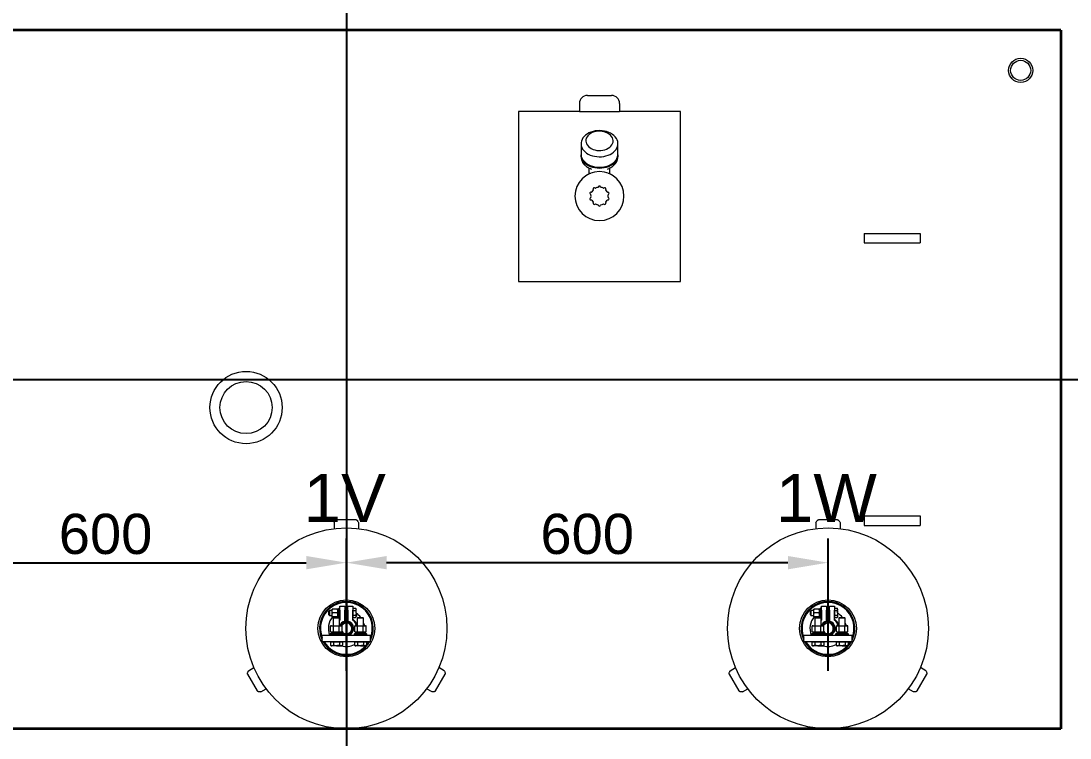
# Model space of a CAD drawing. Header units: millimetres. Extents: x 51507 to 66627, y -17810 to -7118.
# Drawn here: x 56862 to 58169, y -12911 to -12018 of the extents above; entities that cross this region are included whole.
import ezdxf
from ezdxf.enums import TextEntityAlignment as Align

# ---------------------------------------------------------------- set-up
doc = ezdxf.new("R2010")
doc.units = ezdxf.units.MM
doc.header["$LTSCALE"] = 10
doc.linetypes.add('ACAD_ISO04W100', pattern=[30, 24, -3, 0, -3])
doc.layers.get('0').update_dxf_attribs({"color": 1, "linetype": 'ACAD_ISO04W100', "lineweight": 25})
doc.layers.get('Defpoints').update_dxf_attribs({"lineweight": 25})
for name, color, linetype, lineweight in [('2', 3, 'Continuous', 25), ('粗实线', 4, 'Continuous', 18), ('细实线', 3, 'Continuous', 35)]:
    doc.layers.add(name, color=color, linetype=linetype, lineweight=lineweight)
doc.styles.get("Standard").update_dxf_attribs({"font": ''})
doc.styles.get('Standard').set_extended_font_data('arial')
doc.dimstyles.new('1-10', dxfattribs={"dimscale": 10, "dimtxt": 3.5, "dimasz": 2.5, "dimexe": 1.5, "dimexo": 1, "dimgap": 0.5, "dimtad": 1, "dimtxsty": 'Standard', "dimcen": 2.5, "dimdle": 5, "dimclrd": 3, "dimclre": 3, "dimclrt": 3, "dimadec": 0, "dimazin": 0, "dimtfac": 1, "dimtmove": 0, "dimatfit": 2, "dimfxl": 0, "dimtolj": 1, "dimarcsym": 0})
doc.dimstyles.new('2', dxfattribs={"dimscale": 20, "dimtxt": 2.5, "dimasz": 2.5, "dimexe": 1.5, "dimexo": 0, "dimgap": 0.5, "dimtad": 1, "dimtoh": 1, "dimtxsty": 'Standard', "dimcen": -2.5, "dimdle": 5, "dimclrd": 3, "dimclre": 3, "dimclrt": 3, "dimazin": 2, "dimtfac": 1, "dimtmove": 0, "dimatfit": 2, "dimfxl": 0, "dimtolj": 1, "dimarcsym": 0})

# ---------------------------------------------------------------- blocks, each defined once
blk = doc.blocks.new('*X49')
at = {"layer": '2'}
for points in [[(56717.4, -12684), (56717.4, -12700.6), (56667.4, -12692.3)], [(57217.4, -12684), (57217.4, -12700.6), (57267.4, -12692.3)]]:
    blk.add_hatch(color=3, dxfattribs=at).paths.add_polyline_path(points, flags=0)
at = {"layer": '2', "color": 3, "lineweight": -2}
for p, q in [((56667.4, -12827.1), (56667.4, -12662.3)), ((57267.4, -12827.1), (57267.4, -12662.3)), ((56717.4, -12692.3), (57217.4, -12692.3))]:
    blk.add_line(p, q, dxfattribs=at)
at = {"layer": '2', "color": 3, "insert": (56967.4, -12656.8), "char_height": 50, "width": 221.037, "attachment_point": 5}
blk.add_mtext('600', dxfattribs=at)
blk = doc.blocks.new('*X50')
at = {"layer": '2'}
for points in [[(57317.4, -12684), (57317.4, -12700.6), (57267.4, -12692.3)], [(57817.4, -12684), (57817.4, -12700.6), (57867.4, -12692.3)]]:
    blk.add_hatch(color=3, dxfattribs=at).paths.add_polyline_path(points, flags=0)
at = {"layer": '2', "color": 3, "lineweight": -2}
for p, q in [((57267.4, -12827.1), (57267.4, -12662.3)), ((57867.4, -12827.1), (57867.4, -12662.3)), ((57817.4, -12692.3), (57317.4, -12692.3))]:
    blk.add_line(p, q, dxfattribs=at)
at = {"layer": '2', "color": 3, "insert": (57567.4, -12656.8), "char_height": 50, "width": 221.037, "attachment_point": 5}
blk.add_mtext('600', dxfattribs=at)
blk = doc.blocks.new('*X51')
at = {"layer": '2', "linetype": 'Continuous'}
for points in [[(56061.4, -13452.4), (56086.4, -13448.2), (56086.4, -13456.5)], [(58473.4, -13452.4), (58448.4, -13448.2), (58448.4, -13456.5)]]:
    blk.add_hatch(color=3, dxfattribs=at).paths.add_polyline_path(points, flags=0)
at = {"layer": '2', "color": 3, "linetype": 'Continuous'}
for p, q in [((56061.4, -12789), (56061.4, -13467.4)), ((58473.4, -12875.9), (58473.4, -13467.4)), ((56061.4, -13452.4), (58473.4, -13452.4))]:
    blk.add_line(p, q, dxfattribs=at)
at = {"layer": '2', "color": 3, "insert": (57267.4, -13429.5), "char_height": 35, "width": 209.947, "attachment_point": 5}
blk.add_mtext('2420', dxfattribs=at)
blk = doc.blocks.new('*X52')
at = {"layer": '2', "linetype": 'Continuous'}
for points in [[(58712.3, -11720.1), (58708.1, -11745.1), (58716.4, -11745.1)], [(58712.3, -13215.1), (58708.1, -13190.1), (58716.4, -13190.1)]]:
    blk.add_hatch(color=3, dxfattribs=at).paths.add_polyline_path(points, flags=0)
at = {"layer": '2', "color": 3, "linetype": 'Continuous'}
for p, q in [((57586.8, -11720.1), (58727.3, -11720.1)), ((58712.3, -13215.1), (58712.3, -11720.1)), ((58106.2, -13215.1), (58727.3, -13215.1))]:
    blk.add_line(p, q, dxfattribs=at)
at = {"layer": '2', "color": 3, "insert": (58689.4, -12467.6), "char_height": 35, "width": 202.157, "attachment_point": 5, "rotation": 90}
blk.add_mtext('1520', dxfattribs=at)

msp = doc.modelspace()

# ---------------------------------------------------------------- linework, layer by layer
for p, q in [((57267.409, -12029.113), (57267.409, -12899.113)), ((56377.409, -12464.113), (58157.409, -12464.113))]:
    msp.add_line(p, q)
at = {"layer": 'Defpoints'}
for p, q in [((57267.409, -7118.116), (57267.409, -17810.116)), ((51507.409, -12464.113), (66627.409, -12464.113))]:
    msp.add_line(p, q, dxfattribs=at)
at = {"layer": '粗实线'}
for p, q in [((57567.704, -12110.265), (57597.704, -12110.265)), ((57557.704, -12120.265), (57557.704, -12130.265)), ((57607.704, -12120.265), (57607.704, -12130.265)), ((57557.704, -12130.265), (57481.704, -12130.265)), ((57481.704, -12130.265), (57481.704, -12342.265)), ((57557.704, -12130.265), (57607.704, -12130.265)), ((57683.704, -12130.265), (57607.704, -12130.265)), ((57683.704, -12342.265), (57683.704, -12130.265)), ((57559.704, -12170.467), (57559.704, -12183.549)), ((57605.704, -12183.549), (57605.704, -12170.467)), ((57559.704, -12184.963), (57559.704, -12187.032)), ((57605.704, -12187.032), (57605.704, -12184.963)), ((57569.704, -12207.16), (57569.704, -12200.668)), ((57571.792, -12201.586), (57572.904, -12201.999)), ((57592.517, -12201.984), (57593.326, -12201.719)), ((57595.704, -12207.16), (57595.704, -12200.698)), ((57569.704, -12207.16), (57571.842, -12207.16)), ((57570.204, -12207.66), (57569.704, -12207.16)), ((57570.611, -12207.66), (57570.204, -12207.66)), ((57593.567, -12207.16), (57595.704, -12207.16)), ((57595.204, -12207.66), (57594.798, -12207.66)), ((57595.204, -12207.66), (57595.704, -12207.16)), ((57912.409, -12282.113), (57912.409, -12294.113)), ((57912.409, -12282.113), (57982.409, -12282.113)), ((57982.409, -12282.113), (57982.409, -12294.113)), ((57912.409, -12294.113), (57982.409, -12294.113)), ((57481.704, -12342.265), (57683.704, -12342.265)), ((57912.409, -12634.113), (57912.409, -12646.113)), ((57912.409, -12634.113), (57982.409, -12634.113)), ((57982.409, -12634.113), (57982.409, -12646.113)), ((57252.209, -12642.186), (57252.209, -12649.871)), ((57279.409, -12638.986), (57255.409, -12638.986)), ((57282.609, -12642.186), (57282.609, -12649.871)), ((57852.209, -12642.186), (57852.209, -12649.871)), ((57879.409, -12638.986), (57855.409, -12638.986)), ((57882.609, -12642.186), (57882.609, -12649.871)), ((57912.409, -12646.113), (57982.409, -12646.113)), ((57246.209, -12751.916), (57245.409, -12752.716)), ((57245.409, -12754.916), (57245.409, -12752.716)), ((57245.409, -12757.116), (57245.409, -12754.916)), ((57249.809, -12751.916), (57246.209, -12751.916)), ((57246.209, -12751.916), (57246.209, -12754.916)), ((57246.209, -12754.916), (57246.209, -12757.916)), ((57249.809, -12752.558), (57250.004, -12750.2)), ((57250.004, -12750.2), (57249.809, -12750.2)), ((57249.809, -12752.558), (57249.809, -12750.2)), ((57250.004, -12754.916), (57249.809, -12752.558)), ((57249.809, -12757.273), (57249.809, -12752.558)), ((57249.809, -12757.273), (57250.004, -12754.916)), ((57256.013, -12750.2), (57250.004, -12750.2)), ((57256.013, -12754.916), (57250.004, -12754.916)), ((57256.013, -12750.2), (57256.209, -12752.558)), ((57256.209, -12750.2), (57256.013, -12750.2)), ((57256.209, -12752.558), (57256.013, -12754.916)), ((57256.013, -12754.916), (57256.209, -12757.273)), ((57256.209, -12750.2), (57256.209, -12752.558)), ((57257.809, -12750.275), (57256.209, -12750.275)), ((57256.209, -12752.558), (57256.209, -12757.273)), ((57258.209, -12748.916), (57257.809, -12749.316)), ((57257.809, -12749.316), (57257.809, -12760.472)), ((57259.409, -12748.916), (57258.209, -12748.916)), ((57258.209, -12748.916), (57258.209, -12760.772)), ((57259.409, -12746.416), (57265.409, -12746.416)), ((57259.409, -12751.416), (57259.409, -12746.416)), ((57259.409, -12751.416), (57259.409, -12763.866)), ((57265.409, -12746.416), (57265.409, -12751.416)), ((57265.409, -12765.338), (57265.409, -12751.416)), ((57265.409, -12751.702), (57267.409, -12751.613)), ((57269.409, -12751.916), (57265.409, -12751.916)), ((57267.409, -12751.613), (57269.409, -12751.702)), ((57269.409, -12746.416), (57275.409, -12746.416)), ((57269.409, -12751.416), (57269.409, -12746.416)), ((57269.409, -12751.416), (57269.409, -12765.338)), ((57275.409, -12746.416), (57275.409, -12751.416)), ((57275.909, -12749.916), (57275.409, -12749.916)), ((57275.409, -12763.866), (57275.409, -12751.416)), ((57275.909, -12750.585), (57275.909, -12749.142)), ((57275.909, -12749.142), (57278.962, -12749.142)), ((57275.909, -12752.029), (57275.909, -12750.585)), ((57275.909, -12752.029), (57278.962, -12752.029)), ((57275.909, -12754.916), (57275.909, -12752.029)), ((57275.909, -12757.802), (57275.909, -12754.916)), ((57279.409, -12749.916), (57278.962, -12749.142)), ((57278.962, -12749.142), (57279.409, -12750.585)), ((57279.409, -12750.585), (57279.409, -12749.916)), ((57279.409, -12754.916), (57279.409, -12750.585)), ((57279.409, -12754.916), (57279.409, -12759.246)), ((57846.209, -12751.916), (57845.409, -12752.716)), ((57845.409, -12754.916), (57845.409, -12752.716)), ((57845.409, -12757.116), (57845.409, -12754.916)), ((57849.809, -12751.916), (57846.209, -12751.916)), ((57846.209, -12751.916), (57846.209, -12754.916)), ((57846.209, -12754.916), (57846.209, -12757.916)), ((57849.809, -12752.558), (57850.004, -12750.2)), ((57850.004, -12750.2), (57849.809, -12750.2)), ((57849.809, -12752.558), (57849.809, -12750.2)), ((57849.809, -12757.273), (57849.809, -12752.558)), ((57850.004, -12754.916), (57849.809, -12752.558)), ((57849.809, -12757.273), (57850.004, -12754.916)), ((57856.013, -12750.2), (57850.004, -12750.2)), ((57856.013, -12754.916), (57850.004, -12754.916)), ((57856.013, -12750.2), (57856.209, -12752.558)), ((57856.209, -12750.2), (57856.013, -12750.2)), ((57856.209, -12752.558), (57856.013, -12754.916)), ((57856.013, -12754.916), (57856.209, -12757.273)), ((57856.209, -12750.2), (57856.209, -12752.558)), ((57857.809, -12750.275), (57856.209, -12750.275)), ((57856.209, -12752.558), (57856.209, -12757.273)), ((57858.209, -12748.916), (57857.809, -12749.316)), ((57857.809, -12749.316), (57857.809, -12760.472)), ((57859.409, -12748.916), (57858.209, -12748.916)), ((57858.209, -12748.916), (57858.209, -12760.772)), ((57859.409, -12751.416), (57859.409, -12746.416)), ((57859.409, -12746.416), (57865.409, -12746.416)), ((57859.409, -12751.416), (57859.409, -12763.866)), ((57865.409, -12746.416), (57865.409, -12751.416)), ((57865.409, -12765.338), (57865.409, -12751.416)), ((57865.409, -12751.702), (57867.409, -12751.613)), ((57869.409, -12751.916), (57865.409, -12751.916)), ((57867.409, -12751.613), (57869.409, -12751.702)), ((57869.409, -12751.416), (57869.409, -12746.416)), ((57869.409, -12746.416), (57875.409, -12746.416)), ((57869.409, -12751.416), (57869.409, -12765.338)), ((57875.409, -12746.416), (57875.409, -12751.416)), ((57875.909, -12749.916), (57875.409, -12749.916)), ((57875.409, -12763.866), (57875.409, -12751.416)), ((57875.909, -12750.585), (57875.909, -12749.142)), ((57875.909, -12749.142), (57878.962, -12749.142)), ((57875.909, -12752.029), (57875.909, -12750.585)), ((57875.909, -12754.916), (57875.909, -12752.029)), ((57875.909, -12752.029), (57878.962, -12752.029)), ((57875.909, -12757.802), (57875.909, -12754.916)), ((57879.409, -12749.916), (57878.962, -12749.142)), ((57878.962, -12749.142), (57879.409, -12750.585)), ((57879.409, -12750.585), (57879.409, -12749.916)), ((57879.409, -12754.916), (57879.409, -12750.585)), ((57879.409, -12754.916), (57879.409, -12759.246)), ((57245.409, -12757.116), (57246.209, -12757.916)), ((57246.209, -12757.916), (57249.809, -12757.916)), ((57250.004, -12759.631), (57249.809, -12757.273)), ((57249.809, -12759.631), (57249.809, -12757.273)), ((57249.809, -12759.631), (57250.004, -12759.631)), ((57256.013, -12759.631), (57250.004, -12759.631)), ((57251.909, -12760.472), (57250.909, -12761.472)), ((57250.909, -12761.472), (57250.909, -12770.872)), ((57254.909, -12761.472), (57250.909, -12761.472)), ((57251.909, -12760.472), (57254.909, -12760.472)), ((57254.909, -12760.472), (57257.909, -12760.472)), ((57258.909, -12761.472), (57254.909, -12761.472)), ((57256.209, -12757.273), (57256.013, -12759.631)), ((57256.013, -12759.631), (57256.209, -12759.631)), ((57256.209, -12757.273), (57256.209, -12759.631)), ((57257.809, -12759.539), (57256.209, -12759.539)), ((57258.909, -12761.472), (57257.909, -12760.472)), ((57258.352, -12760.916), (57259.409, -12760.916)), ((57258.909, -12770.872), (57258.909, -12761.472)), ((57259.409, -12763.866), (57258.909, -12764.277)), ((57265.409, -12757.916), (57269.409, -12757.916)), ((57265.409, -12760.256), (57267.409, -12760.113)), ((57265.409, -12760.635), (57267.409, -12760.488)), ((57269.409, -12762.53), (57265.409, -12762.53)), ((57267.409, -12760.113), (57269.409, -12760.256)), ((57267.409, -12760.488), (57269.409, -12760.635)), ((57275.409, -12759.916), (57275.909, -12759.916)), ((57275.909, -12759.246), (57275.909, -12757.802)), ((57275.909, -12757.802), (57278.962, -12757.802)), ((57275.909, -12760.689), (57275.909, -12759.246)), ((57275.909, -12760.689), (57278.962, -12760.689)), ((57278.962, -12757.802), (57279.409, -12759.246)), ((57278.962, -12760.689), (57279.409, -12759.916)), ((57279.409, -12759.916), (57279.409, -12759.246)), ((57281.909, -12760.472), (57280.909, -12761.472)), ((57280.909, -12761.472), (57280.909, -12770.872)), ((57284.909, -12761.472), (57280.909, -12761.472)), ((57281.909, -12760.472), (57284.909, -12760.472)), ((57284.909, -12760.472), (57287.909, -12760.472)), ((57288.909, -12761.472), (57284.909, -12761.472)), ((57288.909, -12761.472), (57287.909, -12760.472)), ((57288.909, -12770.872), (57288.909, -12761.472)), ((57845.409, -12757.116), (57846.209, -12757.916)), ((57846.209, -12757.916), (57849.809, -12757.916)), ((57850.004, -12759.631), (57849.809, -12757.273)), ((57849.809, -12759.631), (57849.809, -12757.273)), ((57849.809, -12759.631), (57850.004, -12759.631)), ((57856.013, -12759.631), (57850.004, -12759.631)), ((57851.909, -12760.472), (57850.909, -12761.472)), ((57850.909, -12761.472), (57850.909, -12770.872)), ((57854.909, -12761.472), (57850.909, -12761.472)), ((57851.909, -12760.472), (57854.909, -12760.472)), ((57854.909, -12760.472), (57857.909, -12760.472)), ((57858.909, -12761.472), (57854.909, -12761.472)), ((57856.209, -12757.273), (57856.013, -12759.631)), ((57856.013, -12759.631), (57856.209, -12759.631)), ((57856.209, -12757.273), (57856.209, -12759.631)), ((57857.809, -12759.539), (57856.209, -12759.539)), ((57858.909, -12761.472), (57857.909, -12760.472)), ((57858.352, -12760.916), (57859.409, -12760.916)), ((57858.909, -12770.872), (57858.909, -12761.472)), ((57859.409, -12763.866), (57858.909, -12764.277)), ((57865.409, -12757.916), (57869.409, -12757.916)), ((57865.409, -12760.256), (57867.409, -12760.113)), ((57865.409, -12760.635), (57867.409, -12760.488)), ((57869.409, -12762.53), (57865.409, -12762.53)), ((57867.409, -12760.113), (57869.409, -12760.256)), ((57867.409, -12760.488), (57869.409, -12760.635)), ((57875.409, -12759.916), (57875.909, -12759.916)), ((57875.909, -12757.802), (57878.962, -12757.802)), ((57875.909, -12759.246), (57875.909, -12757.802)), ((57875.909, -12760.689), (57875.909, -12759.246)), ((57875.909, -12760.689), (57878.962, -12760.689)), ((57878.962, -12757.802), (57879.409, -12759.246)), ((57878.962, -12760.689), (57879.409, -12759.916)), ((57879.409, -12759.916), (57879.409, -12759.246)), ((57881.909, -12760.472), (57880.909, -12761.472)), ((57880.909, -12761.472), (57880.909, -12770.872)), ((57884.909, -12761.472), (57880.909, -12761.472)), ((57881.909, -12760.472), (57884.909, -12760.472)), ((57884.909, -12760.472), (57887.909, -12760.472)), ((57888.909, -12761.472), (57884.909, -12761.472)), ((57888.909, -12761.472), (57887.909, -12760.472)), ((57888.909, -12770.872), (57888.909, -12761.472)), ((57247.309, -12780.872), (57246.909, -12781.272)), ((57246.909, -12781.272), (57246.909, -12782.472)), ((57262.909, -12781.272), (57246.909, -12781.272)), ((57262.509, -12780.872), (57247.309, -12780.872)), ((57248.76, -12770.872), (57247.809, -12771.127)), ((57247.809, -12771.127), (57249.584, -12770.872)), ((57247.809, -12778.517), (57247.809, -12771.127)), ((57247.809, -12778.517), (57248.76, -12778.772)), ((57249.584, -12778.772), (57247.809, -12778.517)), ((57248.76, -12770.872), (57249.584, -12770.872)), ((57248.76, -12778.772), (57249.584, -12778.772)), ((57248.77, -12778.772), (57248.77, -12780.872)), ((57249.584, -12770.872), (57251.359, -12771.127)), ((57249.584, -12770.872), (57254.909, -12770.872)), ((57251.359, -12778.517), (57249.584, -12778.772)), ((57249.584, -12778.772), (57254.909, -12778.772)), ((57251.359, -12771.127), (57254.909, -12770.872)), ((57251.359, -12778.517), (57251.359, -12771.127)), ((57254.909, -12778.772), (57251.359, -12778.517)), ((57254.909, -12770.872), (57260.234, -12770.872)), ((57254.909, -12778.772), (57260.234, -12778.772)), ((57258.459, -12771.127), (57260.234, -12770.872)), ((57258.459, -12778.517), (57258.459, -12771.127)), ((57260.234, -12778.772), (57258.459, -12778.517)), ((57260.234, -12770.872), (57262.009, -12771.127)), ((57260.234, -12770.872), (57261.058, -12770.872)), ((57262.009, -12778.517), (57260.234, -12778.772)), ((57260.234, -12778.772), (57261.058, -12778.772)), ((57261.047, -12780.872), (57261.047, -12778.772)), ((57261.467, -12780.872), (57261.047, -12780.479)), ((57262.009, -12771.127), (57261.058, -12770.872)), ((57261.058, -12778.772), (57262.009, -12778.517)), ((57262.009, -12778.517), (57262.009, -12771.127)), ((57262.909, -12781.272), (57262.509, -12780.872)), ((57262.909, -12782.472), (57262.909, -12781.272)), ((57277.309, -12780.872), (57276.909, -12781.272)), ((57276.909, -12781.272), (57276.909, -12782.472)), ((57292.909, -12781.272), (57276.909, -12781.272)), ((57292.509, -12780.872), (57277.309, -12780.872)), ((57278.76, -12770.872), (57277.809, -12771.127)), ((57277.809, -12771.127), (57279.584, -12770.872)), ((57277.809, -12778.517), (57277.809, -12771.127)), ((57277.809, -12778.517), (57278.76, -12778.772)), ((57279.584, -12778.772), (57277.809, -12778.517)), ((57278.513, -12780.872), (57278.77, -12780.43)), ((57278.76, -12770.872), (57279.584, -12770.872)), ((57278.76, -12778.772), (57279.584, -12778.772)), ((57278.77, -12778.772), (57278.77, -12780.872)), ((57279.584, -12770.872), (57281.359, -12771.127)), ((57279.584, -12770.872), (57284.909, -12770.872)), ((57281.359, -12778.517), (57279.584, -12778.772)), ((57279.584, -12778.772), (57284.909, -12778.772)), ((57281.359, -12771.127), (57284.909, -12770.872)), ((57281.359, -12778.517), (57281.359, -12771.127)), ((57284.909, -12778.772), (57281.359, -12778.517)), ((57284.909, -12770.872), (57290.234, -12770.872)), ((57284.909, -12778.772), (57290.234, -12778.772)), ((57288.459, -12771.127), (57290.234, -12770.872)), ((57288.459, -12778.517), (57288.459, -12771.127)), ((57290.234, -12778.772), (57288.459, -12778.517)), ((57290.234, -12770.872), (57292.009, -12771.127)), ((57290.234, -12770.872), (57291.058, -12770.872)), ((57292.009, -12778.517), (57290.234, -12778.772)), ((57290.234, -12778.772), (57291.058, -12778.772)), ((57291.047, -12780.872), (57291.047, -12778.772)), ((57292.009, -12771.127), (57291.058, -12770.872)), ((57291.058, -12778.772), (57292.009, -12778.517)), ((57292.009, -12778.517), (57292.009, -12771.127)), ((57292.909, -12781.272), (57292.509, -12780.872)), ((57292.909, -12782.472), (57292.909, -12781.272)), ((57847.309, -12780.872), (57846.909, -12781.272)), ((57846.909, -12781.272), (57846.909, -12782.472)), ((57862.909, -12781.272), (57846.909, -12781.272)), ((57862.509, -12780.872), (57847.309, -12780.872)), ((57848.76, -12770.872), (57847.809, -12771.127)), ((57847.809, -12771.127), (57849.584, -12770.872)), ((57847.809, -12778.517), (57847.809, -12771.127)), ((57847.809, -12778.517), (57848.76, -12778.772)), ((57849.584, -12778.772), (57847.809, -12778.517)), ((57848.76, -12770.872), (57849.584, -12770.872)), ((57848.76, -12778.772), (57849.584, -12778.772)), ((57848.77, -12778.772), (57848.77, -12780.872)), ((57849.584, -12770.872), (57851.359, -12771.127)), ((57849.584, -12770.872), (57854.909, -12770.872)), ((57851.359, -12778.517), (57849.584, -12778.772)), ((57849.584, -12778.772), (57854.909, -12778.772)), ((57851.359, -12771.127), (57854.909, -12770.872)), ((57851.359, -12778.517), (57851.359, -12771.127)), ((57854.909, -12778.772), (57851.359, -12778.517)), ((57854.909, -12770.872), (57860.234, -12770.872)), ((57854.909, -12778.772), (57860.234, -12778.772)), ((57858.459, -12771.127), (57860.234, -12770.872)), ((57858.459, -12778.517), (57858.459, -12771.127)), ((57860.234, -12778.772), (57858.459, -12778.517)), ((57860.234, -12770.872), (57862.009, -12771.127)), ((57860.234, -12770.872), (57861.058, -12770.872)), ((57862.009, -12778.517), (57860.234, -12778.772)), ((57860.234, -12778.772), (57861.058, -12778.772)), ((57861.047, -12780.872), (57861.047, -12778.772)), ((57861.467, -12780.872), (57861.047, -12780.479)), ((57862.009, -12771.127), (57861.058, -12770.872)), ((57861.058, -12778.772), (57862.009, -12778.517)), ((57862.009, -12778.517), (57862.009, -12771.127)), ((57862.909, -12781.272), (57862.509, -12780.872)), ((57862.909, -12782.472), (57862.909, -12781.272)), ((57877.309, -12780.872), (57876.909, -12781.272)), ((57876.909, -12781.272), (57876.909, -12782.472)), ((57892.909, -12781.272), (57876.909, -12781.272)), ((57892.509, -12780.872), (57877.309, -12780.872)), ((57878.76, -12770.872), (57877.809, -12771.127)), ((57877.809, -12771.127), (57879.584, -12770.872)), ((57877.809, -12778.517), (57877.809, -12771.127)), ((57877.809, -12778.517), (57878.76, -12778.772)), ((57879.584, -12778.772), (57877.809, -12778.517)), ((57878.513, -12780.872), (57878.77, -12780.43)), ((57878.76, -12770.872), (57879.584, -12770.872)), ((57878.76, -12778.772), (57879.584, -12778.772)), ((57878.77, -12778.772), (57878.77, -12780.872)), ((57879.584, -12770.872), (57881.359, -12771.127)), ((57879.584, -12770.872), (57884.909, -12770.872)), ((57881.359, -12778.517), (57879.584, -12778.772)), ((57879.584, -12778.772), (57884.909, -12778.772)), ((57881.359, -12771.127), (57884.909, -12770.872)), ((57881.359, -12778.517), (57881.359, -12771.127)), ((57884.909, -12778.772), (57881.359, -12778.517)), ((57884.909, -12770.872), (57890.234, -12770.872)), ((57884.909, -12778.772), (57890.234, -12778.772)), ((57888.459, -12771.127), (57890.234, -12770.872)), ((57888.459, -12778.517), (57888.459, -12771.127)), ((57890.234, -12778.772), (57888.459, -12778.517)), ((57890.234, -12770.872), (57892.009, -12771.127)), ((57890.234, -12770.872), (57891.058, -12770.872)), ((57892.009, -12778.517), (57890.234, -12778.772)), ((57890.234, -12778.772), (57891.058, -12778.772)), ((57891.047, -12780.872), (57891.047, -12778.772)), ((57892.009, -12771.127), (57891.058, -12770.872)), ((57891.058, -12778.772), (57892.009, -12778.517)), ((57892.009, -12778.517), (57892.009, -12771.127)), ((57892.909, -12781.272), (57892.509, -12780.872)), ((57892.909, -12782.472), (57892.909, -12781.272)), ((57237.409, -12790.472), (57237.409, -12782.472)), ((57237.409, -12782.472), (57297.409, -12782.472)), ((57237.409, -12790.472), (57297.409, -12790.472)), ((57247.403, -12791.072), (57247.403, -12795.192)), ((57247.403, -12791.072), (57249.28, -12791.072)), ((57248.409, -12790.472), (57248.409, -12791.072)), ((57249.28, -12791.072), (57251.156, -12791.072)), ((57251.156, -12791.072), (57251.156, -12795.192)), ((57251.156, -12791.072), (57254.909, -12791.072)), ((57254.909, -12791.072), (57258.662, -12791.072)), ((57258.662, -12791.072), (57258.662, -12795.192)), ((57258.662, -12791.072), (57260.538, -12791.072)), ((57260.538, -12791.072), (57262.414, -12791.072)), ((57261.409, -12791.072), (57261.409, -12790.472)), ((57262.414, -12791.072), (57262.414, -12795.192)), ((57277.403, -12791.072), (57277.403, -12795.192)), ((57277.403, -12791.072), (57279.28, -12791.072)), ((57278.409, -12790.472), (57278.409, -12791.072)), ((57279.28, -12791.072), (57281.156, -12791.072)), ((57281.156, -12791.072), (57281.156, -12795.192)), ((57281.156, -12791.072), (57284.909, -12791.072)), ((57284.909, -12791.072), (57288.662, -12791.072)), ((57288.662, -12791.072), (57288.662, -12795.192)), ((57288.662, -12791.072), (57290.538, -12791.072)), ((57290.538, -12791.072), (57292.414, -12791.072)), ((57291.409, -12791.072), (57291.409, -12790.472)), ((57292.414, -12791.072), (57292.414, -12795.192)), ((57297.409, -12790.472), (57297.409, -12782.472)), ((57837.409, -12790.472), (57837.409, -12782.472)), ((57837.409, -12782.472), (57897.409, -12782.472)), ((57837.409, -12790.472), (57897.409, -12790.472)), ((57847.403, -12791.072), (57847.403, -12795.192)), ((57847.403, -12791.072), (57849.28, -12791.072)), ((57848.409, -12790.472), (57848.409, -12791.072)), ((57849.28, -12791.072), (57851.156, -12791.072)), ((57851.156, -12791.072), (57851.156, -12795.192)), ((57851.156, -12791.072), (57854.909, -12791.072)), ((57854.909, -12791.072), (57858.662, -12791.072)), ((57858.662, -12791.072), (57858.662, -12795.192)), ((57858.662, -12791.072), (57860.538, -12791.072)), ((57860.538, -12791.072), (57862.414, -12791.072)), ((57861.409, -12791.072), (57861.409, -12790.472)), ((57862.414, -12791.072), (57862.414, -12795.192)), ((57877.403, -12791.072), (57877.403, -12795.192)), ((57877.403, -12791.072), (57879.28, -12791.072)), ((57878.409, -12790.472), (57878.409, -12791.072)), ((57879.28, -12791.072), (57881.156, -12791.072)), ((57881.156, -12791.072), (57881.156, -12795.192)), ((57881.156, -12791.072), (57884.909, -12791.072)), ((57884.909, -12791.072), (57888.662, -12791.072)), ((57888.662, -12791.072), (57888.662, -12795.192)), ((57888.662, -12791.072), (57890.538, -12791.072)), ((57890.538, -12791.072), (57892.414, -12791.072)), ((57891.409, -12791.072), (57891.409, -12790.472)), ((57892.414, -12791.072), (57892.414, -12795.192)), ((57897.409, -12790.472), (57897.409, -12782.472)), ((57247.403, -12795.192), (57248.409, -12795.772)), ((57248.409, -12795.772), (57249.28, -12795.772)), ((57251.156, -12795.192), (57249.28, -12795.772)), ((57254.909, -12795.772), (57249.28, -12795.772)), ((57254.909, -12795.772), (57260.538, -12795.772)), ((57262.414, -12795.192), (57260.538, -12795.772)), ((57260.538, -12795.772), (57261.409, -12795.772)), ((57261.409, -12795.772), (57262.414, -12795.192)), ((57277.403, -12795.192), (57278.409, -12795.772)), ((57278.409, -12795.772), (57279.28, -12795.772)), ((57281.156, -12795.192), (57279.28, -12795.772)), ((57284.909, -12795.772), (57279.28, -12795.772)), ((57284.909, -12795.772), (57290.538, -12795.772)), ((57292.414, -12795.192), (57290.538, -12795.772)), ((57290.538, -12795.772), (57291.409, -12795.772)), ((57291.409, -12795.772), (57292.414, -12795.192)), ((57847.403, -12795.192), (57848.409, -12795.772)), ((57848.409, -12795.772), (57849.28, -12795.772)), ((57851.156, -12795.192), (57849.28, -12795.772)), ((57854.909, -12795.772), (57849.28, -12795.772)), ((57854.909, -12795.772), (57860.538, -12795.772)), ((57862.414, -12795.192), (57860.538, -12795.772)), ((57860.538, -12795.772), (57861.409, -12795.772)), ((57861.409, -12795.772), (57862.414, -12795.192)), ((57877.403, -12795.192), (57878.409, -12795.772)), ((57878.409, -12795.772), (57879.28, -12795.772)), ((57881.156, -12795.192), (57879.28, -12795.772)), ((57884.909, -12795.772), (57879.28, -12795.772)), ((57884.909, -12795.772), (57890.538, -12795.772)), ((57892.414, -12795.192), (57890.538, -12795.772)), ((57890.538, -12795.772), (57891.409, -12795.772)), ((57891.409, -12795.772), (57892.414, -12795.192)), ((57144.385, -12831.284), (57156.385, -12852.068)), ((57145.557, -12826.913), (57152.213, -12823.07)), ((57378.432, -12852.068), (57390.432, -12831.284)), ((57389.261, -12826.913), (57382.605, -12823.07)), ((57744.385, -12831.284), (57756.385, -12852.068)), ((57745.557, -12826.913), (57752.213, -12823.07)), ((57978.432, -12852.068), (57990.432, -12831.284)), ((57989.261, -12826.913), (57982.605, -12823.07)), ((57160.757, -12853.24), (57167.413, -12849.397)), ((57374.061, -12853.24), (57367.405, -12849.397)), ((57760.757, -12853.24), (57767.413, -12849.397)), ((57974.061, -12853.24), (57967.405, -12849.397))]:
    msp.add_line(p, q, dxfattribs=at)
for points in [[(57580.278, -12154.295), (57577.431, -12154.637), (57574.667, -12155.229), (57572.029, -12156.062), (57569.56, -12157.122), (57567.298, -12158.392), (57565.279, -12159.852), (57563.535, -12161.48), (57562.093, -12163.25), (57560.977, -12165.134), (57560.202, -12167.101), (57559.783, -12169.122), (57559.726, -12171.164), (57560.03, -12173.195), (57560.692, -12175.183), (57561.702, -12177.097), (57563.042, -12178.906), (57564.693, -12180.582), (57566.628, -12182.098), (57568.816, -12183.431), (57571.223, -12184.56), (57573.812, -12185.466), (57576.54, -12186.136), (57579.366, -12186.559), (57582.245, -12186.728), (57585.13, -12186.64)], [(57580.911, -12154.978), (57578.412, -12155.301), (57576.008, -12155.883), (57573.754, -12156.712), (57571.7, -12157.769), (57569.892, -12159.032), (57568.369, -12160.47), (57567.168, -12162.053), (57566.313, -12163.745), (57565.824, -12165.508), (57565.713, -12167.303), (57565.981, -12169.09), (57566.622, -12170.828), (57567.623, -12172.479), (57568.961, -12174.007), (57570.605, -12175.376), (57572.52, -12176.557), (57574.663, -12177.523), (57576.985, -12178.252), (57579.435, -12178.728), (57581.958, -12178.941), (57584.498, -12178.886)], [(57585.13, -12186.64), (57587.978, -12186.298), (57590.742, -12185.705), (57593.38, -12184.873), (57595.849, -12183.813), (57598.111, -12182.543), (57600.13, -12181.082), (57601.874, -12179.454), (57603.316, -12177.685), (57604.432, -12175.801), (57605.206, -12173.834), (57605.626, -12171.813), (57605.683, -12169.771), (57605.379, -12167.74), (57604.716, -12165.752), (57603.707, -12163.838), (57602.366, -12162.029), (57600.716, -12160.353), (57598.781, -12158.837), (57596.593, -12157.504), (57594.185, -12156.375), (57591.597, -12155.469), (57588.868, -12154.799), (57586.043, -12154.376), (57583.164, -12154.207), (57580.278, -12154.295)], [(57584.498, -12178.886), (57586.997, -12178.563), (57589.401, -12177.981), (57591.655, -12177.152), (57593.709, -12176.094), (57595.517, -12174.832), (57597.039, -12173.394), (57598.241, -12171.811), (57599.096, -12170.119), (57599.585, -12168.356), (57599.696, -12166.561), (57599.428, -12164.774), (57598.787, -12163.036), (57597.786, -12161.384), (57596.448, -12159.857), (57594.803, -12158.487), (57592.888, -12157.307), (57590.746, -12156.341), (57588.424, -12155.612), (57585.974, -12155.135), (57583.451, -12154.923), (57580.911, -12154.978)], [(57559.704, -12183.549), (57559.726, -12184.245), (57560.03, -12186.276), (57560.692, -12188.264), (57561.702, -12190.178), (57563.042, -12191.987), (57564.693, -12193.663), (57566.628, -12195.18), (57568.816, -12196.513), (57571.223, -12197.641), (57573.812, -12198.548), (57576.54, -12199.217), (57579.366, -12199.64), (57582.245, -12199.809), (57585.13, -12199.722)], [(57582.704, -12201.227), (57579.822, -12201.098), (57576.985, -12200.716), (57574.238, -12200.084), (57571.624, -12199.215), (57569.185, -12198.12), (57566.96, -12196.819), (57564.983, -12195.33), (57563.285, -12193.677), (57561.893, -12191.888), (57560.83, -12189.989), (57560.112, -12188.011), (57559.75, -12185.984), (57559.726, -12184.256)], [(57561.267, -12189.441), (57561.306, -12189.526), (57562.346, -12191.384), (57563.707, -12193.134), (57565.368, -12194.751), (57567.302, -12196.207), (57569.479, -12197.481), (57571.865, -12198.551), (57574.422, -12199.402), (57577.109, -12200.02), (57579.884, -12200.394), (57582.704, -12200.519)], [(57605.683, -12184.256), (57605.659, -12185.984), (57605.297, -12188.011), (57604.579, -12189.989), (57603.515, -12191.888), (57602.124, -12193.677), (57600.426, -12195.33), (57598.449, -12196.819), (57596.223, -12198.12), (57593.785, -12199.215), (57591.171, -12200.084), (57588.424, -12200.716), (57585.587, -12201.098), (57582.704, -12201.227)], [(57582.704, -12200.519), (57585.524, -12200.394), (57588.3, -12200.02), (57590.987, -12199.402), (57593.544, -12198.551), (57595.93, -12197.481), (57598.107, -12196.207), (57600.041, -12194.751), (57601.702, -12193.134), (57603.063, -12191.384), (57604.103, -12189.526), (57604.142, -12189.441)], [(57585.13, -12199.722), (57587.978, -12199.379), (57590.742, -12198.787), (57593.38, -12197.954), (57595.849, -12196.895), (57598.111, -12195.625), (57600.13, -12194.164), (57601.874, -12192.536), (57603.316, -12190.766), (57604.432, -12188.883), (57605.206, -12186.915), (57605.626, -12184.894), (57605.704, -12183.549)], [(57258.909, -12762.988), (57258.998, -12762.921), (57259.409, -12762.624)], [(57258.909, -12763.464), (57259.224, -12763.22), (57259.409, -12763.084)], [(57288.909, -12767.479), (57289.51, -12769.897), (57289.674, -12770.872)], [(57858.909, -12762.988), (57858.998, -12762.921), (57859.409, -12762.624)], [(57858.909, -12763.464), (57859.224, -12763.22), (57859.409, -12763.084)], [(57888.909, -12767.479), (57889.51, -12769.897), (57889.674, -12770.872)], [(57278.513, -12780.872), (57278.666, -12780.615), (57278.77, -12780.43)], [(57878.513, -12780.872), (57878.666, -12780.615), (57878.77, -12780.43)], [(57264.074, -12782.472), (57263.07, -12781.998), (57262.909, -12781.907)], [(57292.414, -12794.645), (57293.585, -12793.131), (57295.324, -12790.472)], [(57864.074, -12782.472), (57863.07, -12781.998), (57862.909, -12781.907)], [(57892.414, -12794.645), (57893.585, -12793.131), (57895.324, -12790.472)]]:
    msp.add_lwpolyline(points, dxfattribs=at)
for centre, radius in [((58107.409, -12079.113), 15), ((58107.409, -12079.113), 12.5), ((57142.409, -12499.113), 45), ((57142.409, -12499.113), 32.5), ((57267.409, -12774.113), 125.168), ((57867.409, -12774.113), 125.168), ((57267.409, -12774.113), 35.5), ((57867.409, -12774.113), 35.5)]:
    msp.add_circle(centre, radius, dxfattribs=at)
for centre, radius, start, end in [((57567.704, -12120.265), 10, 90, 180), ((57597.704, -12120.265), 10, 0, 90), ((57572.061, -12186.91), 12.357, 180.56866, 209.468628), ((57593.535, -12186.956), 12.17, 331.322487, 359.638919), ((57582.704, -12235.66), 30.5, 90, 270), ((57582.704, -12235.66), 30.5, 270, 90), ((57572.243, -12232.261), 1.5, 81.484032, 180), ((57572.243, -12232.261), 1.5, 180, 242.515968), ((57572.539, -12230.283), 0.5, 261.484032, 332.122867), ((57582.704, -12235.66), 11, 135.877133, 152.122867), ((57576.239, -12226.761), 1.5, 45.484032, 180), ((57576.239, -12226.761), 1.5, 180, 206.515968), ((57574.449, -12227.653), 0.5, 315.877133, 360), ((57574.449, -12227.653), 0.5, 0, 26.515968), ((57577.641, -12225.334), 0.5, 225.484032, 296.122867), ((57582.704, -12235.66), 11, 99.877133, 116.122867), ((57580.732, -12224.33), 0.5, 279.877133, 350.515968), ((57582.704, -12224.66), 1.5, 9.484032, 170.515968), ((57584.677, -12224.33), 0.5, 189.484032, 260.122867), ((57582.704, -12235.66), 11, 63.877133, 80.122867), ((57587.768, -12225.334), 0.5, 243.877133, 314.515968), ((57589.17, -12226.761), 1.5, 0, 134.515968), ((57590.96, -12227.653), 0.5, 153.484032, 180), ((57590.96, -12227.653), 0.5, 180, 224.122867), ((57589.17, -12226.761), 1.5, 333.484032, 360), ((57582.704, -12235.66), 11, 27.877133, 44.122867), ((57592.87, -12230.283), 0.5, 207.877133, 278.515968), ((57593.166, -12232.261), 1.5, 0, 98.515968), ((57593.166, -12232.261), 1.5, 297.484032, 0), ((57572.243, -12239.059), 1.5, 117.484032, 180), ((57572.243, -12239.059), 1.5, 180, 278.515968), ((57571.32, -12234.035), 0.5, 0, 62.515968), ((57571.32, -12237.285), 0.5, 297.484032, 0), ((57582.704, -12235.66), 11, 171.877133, 180), ((57582.704, -12235.66), 11, 180, 188.122867), ((57571.32, -12234.035), 0.5, 351.877133, 0), ((57571.32, -12237.285), 0.5, 0, 8.122867), ((57572.539, -12241.037), 0.5, 27.877133, 98.515968), ((57582.704, -12235.66), 11, 207.877133, 224.122867), ((57576.239, -12244.559), 1.5, 153.484032, 180), ((57576.239, -12244.559), 1.5, 180, 314.515968), ((57574.449, -12243.666), 0.5, 360, 44.122867), ((57574.449, -12243.666), 0.5, 333.484032, 360), ((57577.641, -12245.985), 0.5, 63.877133, 134.515968), ((57582.704, -12235.66), 11, 243.877133, 260.122867), ((57582.704, -12235.66), 11, 279.877133, 296.122867), ((57587.768, -12245.985), 0.5, 45.484032, 116.122867), ((57589.17, -12244.559), 1.5, 225.484032, 0), ((57590.96, -12243.666), 0.5, 135.877133, 180), ((57590.96, -12243.666), 0.5, 180, 206.515968), ((57589.17, -12244.559), 1.5, 0, 26.515968), ((57582.704, -12235.66), 11, 315.877133, 332.122867), ((57592.87, -12241.037), 0.5, 81.484032, 152.122867), ((57593.166, -12239.059), 1.5, 261.484032, 360), ((57594.089, -12234.035), 0.5, 117.484032, 180), ((57594.089, -12234.035), 0.5, 180, 188.122867), ((57594.089, -12237.285), 0.5, 171.877133, 180), ((57594.089, -12237.285), 0.5, 180, 242.515968), ((57582.704, -12235.66), 11, 0, 8.122867), ((57582.704, -12235.66), 11, 351.877133, 0), ((57593.166, -12239.059), 1.5, 0, 62.515968), ((57580.732, -12246.989), 0.5, 9.484032, 80.122867), ((57582.704, -12246.66), 1.5, 189.484032, 350.515968), ((57584.677, -12246.989), 0.5, 99.877133, 170.515968), ((57267.409, -12774.113), 33.5, 333.57561, 206.42439), ((57267.409, -12774.113), 32.355, 338.003358, 201.996642), ((57867.409, -12774.113), 33.5, 333.57561, 206.42439), ((57867.409, -12774.113), 32.355, 338.003358, 201.996642), ((57267.409, -12774.113), 22.5, 37.318702, 57.769047), ((57867.409, -12774.113), 22.5, 37.318702, 57.769047), ((57267.409, -12774.113), 22.5, 140.229874, 201.809993), ((57267.409, -12774.113), 9, 102.839588, 158.895844), ((57267.409, -12774.113), 8, 270, 156.104327), ((57267.409, -12774.113), 6.701, 270, 152.18468), ((57267.409, -12774.113), 9.031, 77.205165, 102.794835), ((57267.409, -12774.113), 9, 291.747703, 77.160412), ((57267.409, -12774.113), 14, 15.358886, 55.150095), ((57267.409, -12774.113), 13.625, 13.759135, 54.044555), ((57267.409, -12774.113), 13, 14.434639, 52.020128), ((57867.409, -12774.113), 22.5, 140.229874, 201.809993), ((57867.409, -12774.113), 9, 102.839588, 158.895844), ((57867.409, -12774.113), 8, 270, 156.104327), ((57867.409, -12774.113), 6.701, 270, 152.18468), ((57867.409, -12774.113), 9.031, 77.205165, 102.794835), ((57867.409, -12774.113), 9, 291.747703, 77.160412), ((57867.409, -12774.113), 14, 15.358886, 55.150095), ((57867.409, -12774.113), 13.625, 13.759135, 54.044555), ((57867.409, -12774.113), 13, 14.434639, 52.020128), ((57267.409, -12774.113), 8, 217.32491, 270), ((57267.409, -12774.113), 6.701, 216.307588, 270), ((57867.409, -12774.113), 8, 217.32491, 270), ((57867.409, -12774.113), 6.701, 216.307588, 270), ((57267.409, -12774.113), 33.5, 209.231591, 270), ((57267.409, -12774.113), 32.355, 210.372405, 270), ((57267.409, -12774.113), 22.5, 254.289232, 296.372014), ((57267.409, -12774.113), 33.5, 270, 330.768409), ((57867.409, -12774.113), 33.5, 209.231591, 270), ((57867.409, -12774.113), 32.355, 210.372405, 270), ((57867.409, -12774.113), 22.5, 254.289232, 296.372014), ((57867.409, -12774.113), 33.5, 270, 330.768409), ((57267.409, -12774.113), 32.355, 270, 318.080561), ((57867.409, -12774.113), 32.355, 270, 318.080561)]:
    msp.add_arc(centre, radius, start, end, dxfattribs=at)
for points, knots in [([(57561.395, -12193.206), (57561.578, -12193.544), (57562.087, -12194.489), (57563.239, -12195.931), (57564.806, -12197.512), (57566.632, -12198.948), (57568.687, -12200.209), (57570.421, -12201.094), (57571.509, -12201.484), (57571.792, -12201.586)], [0, 0, 0, 0, 1.28195937, 3.57464453, 5.877806, 8.18925069, 10.50621227, 12.82625047, 13.64125801, 13.64125801, 13.64125801, 13.64125801]), ([(57593.326, -12201.719), (57593.372, -12201.704), (57594.239, -12201.423), (57595.797, -12200.684), (57597.951, -12199.501), (57599.878, -12198.119), (57601.58, -12196.587), (57602.985, -12194.908), (57603.841, -12193.705), (57604.136, -12193.048), (57604.151, -12193.015)], [0, 0, 0, 0, 0.12876507, 2.45528571, 4.78296344, 7.11094657, 9.43756365, 11.76035929, 14.07613797, 14.19630621, 14.19630621, 14.19630621, 14.19630621]), ([(57279.409, -12638.986), (57279.681, -12639.036), (57280.224, -12639.136), (57281.04, -12639.904), (57281.835, -12640.969), (57282.358, -12641.791), (57282.609, -12642.186)], [0, 0, 0, 0, 1.19082648, 2.38253016, 3.57423903, 4.6753303, 4.6753303, 4.6753303, 4.6753303]), ([(57879.409, -12638.986), (57879.681, -12639.036), (57880.224, -12639.136), (57881.04, -12639.904), (57881.835, -12640.969), (57882.358, -12641.791), (57882.609, -12642.186)], [0, 0, 0, 0, 1.19082648, 2.38253016, 3.57423903, 4.6753303, 4.6753303, 4.6753303, 4.6753303]), ([(57279.409, -12750.585), (57279.408, -12750.62), (57279.402, -12751.107), (57279.174, -12751.585), (57278.962, -12752.029)], [0, 0, 0, 0, 0.10683291, 1.52182377, 1.52182377, 1.52182377, 1.52182377]), ([(57278.962, -12752.029), (57279.018, -12752.227), (57279.281, -12753.167), (57279.353, -12754.144), (57279.409, -12754.916)], [0, 0, 0, 0, 0.61765991, 2.92728759, 2.92728759, 2.92728759, 2.92728759]), ([(57279.409, -12754.916), (57279.404, -12755.142), (57279.383, -12756.119), (57279.145, -12757.071), (57278.962, -12757.802)], [0, 0, 0, 0, 0.67908335, 2.92898635, 2.92898635, 2.92898635, 2.92898635]), ([(57879.409, -12750.585), (57879.408, -12750.62), (57879.402, -12751.107), (57879.174, -12751.585), (57878.962, -12752.029)], [0, 0, 0, 0, 0.10683291, 1.52182377, 1.52182377, 1.52182377, 1.52182377]), ([(57878.962, -12752.029), (57879.018, -12752.227), (57879.281, -12753.167), (57879.353, -12754.144), (57879.409, -12754.916)], [0, 0, 0, 0, 0.61765991, 2.92728759, 2.92728759, 2.92728759, 2.92728759]), ([(57879.409, -12754.916), (57879.404, -12755.142), (57879.383, -12756.119), (57879.145, -12757.071), (57878.962, -12757.802)], [0, 0, 0, 0, 0.67908335, 2.92898635, 2.92898635, 2.92898635, 2.92898635]), ([(57279.409, -12759.246), (57279.408, -12759.28), (57279.402, -12759.767), (57279.174, -12760.245), (57278.962, -12760.689)], [0, 0, 0, 0, 0.10683291, 1.52182377, 1.52182377, 1.52182377, 1.52182377]), ([(57879.409, -12759.246), (57879.408, -12759.28), (57879.402, -12759.767), (57879.174, -12760.245), (57878.962, -12760.689)], [0, 0, 0, 0, 0.10683291, 1.52182377, 1.52182377, 1.52182377, 1.52182377]), ([(57254.909, -12770.872), (57255.828, -12770.902), (57257.015, -12770.94), (57258.193, -12771.093), (57258.459, -12771.127)], [0, 0, 0, 0, 2.75576542, 3.56091545, 3.56091545, 3.56091545, 3.56091545]), ([(57258.459, -12778.517), (57258.193, -12778.552), (57257.015, -12778.704), (57255.828, -12778.742), (57254.909, -12778.772)], [0, 0, 0, 0, 0.80515003, 3.56091545, 3.56091545, 3.56091545, 3.56091545]), ([(57284.909, -12770.872), (57285.828, -12770.902), (57287.015, -12770.94), (57288.193, -12771.093), (57288.459, -12771.127)], [0, 0, 0, 0, 2.75576542, 3.56091545, 3.56091545, 3.56091545, 3.56091545]), ([(57288.459, -12778.517), (57288.193, -12778.552), (57287.015, -12778.704), (57285.828, -12778.742), (57284.909, -12778.772)], [0, 0, 0, 0, 0.80515003, 3.56091545, 3.56091545, 3.56091545, 3.56091545]), ([(57854.909, -12770.872), (57855.828, -12770.902), (57857.015, -12770.94), (57858.193, -12771.093), (57858.459, -12771.127)], [0, 0, 0, 0, 2.75576542, 3.56091545, 3.56091545, 3.56091545, 3.56091545]), ([(57858.459, -12778.517), (57858.193, -12778.552), (57857.015, -12778.704), (57855.828, -12778.742), (57854.909, -12778.772)], [0, 0, 0, 0, 0.80515003, 3.56091545, 3.56091545, 3.56091545, 3.56091545]), ([(57884.909, -12770.872), (57885.828, -12770.902), (57887.015, -12770.94), (57888.193, -12771.093), (57888.459, -12771.127)], [0, 0, 0, 0, 2.75576542, 3.56091545, 3.56091545, 3.56091545, 3.56091545]), ([(57888.459, -12778.517), (57888.193, -12778.552), (57887.015, -12778.704), (57885.828, -12778.742), (57884.909, -12778.772)], [0, 0, 0, 0, 0.80515003, 3.56091545, 3.56091545, 3.56091545, 3.56091545]), ([(57249.28, -12795.772), (57249.235, -12795.772), (57248.602, -12795.763), (57247.981, -12795.467), (57247.403, -12795.192)], [0, 0, 0, 0, 0.13891089, 1.97837144, 1.97837144, 1.97837144, 1.97837144]), ([(57254.909, -12795.772), (57254.602, -12795.765), (57253.332, -12795.736), (57252.094, -12795.426), (57251.156, -12795.192)], [0, 0, 0, 0, 0.92091722, 3.80778094, 3.80778094, 3.80778094, 3.80778094]), ([(57258.662, -12795.192), (57258.388, -12795.268), (57257.166, -12795.61), (57255.895, -12795.701), (57254.909, -12795.772)], [0, 0, 0, 0, 0.85137741, 3.80566335, 3.80566335, 3.80566335, 3.80566335]), ([(57260.538, -12795.772), (57260.493, -12795.772), (57259.86, -12795.763), (57259.239, -12795.467), (57258.662, -12795.192)], [0, 0, 0, 0, 0.13891089, 1.97837144, 1.97837144, 1.97837144, 1.97837144]), ([(57279.28, -12795.772), (57279.235, -12795.772), (57278.602, -12795.763), (57277.981, -12795.467), (57277.403, -12795.192)], [0, 0, 0, 0, 0.13891089, 1.97837144, 1.97837144, 1.97837144, 1.97837144]), ([(57284.909, -12795.772), (57284.602, -12795.765), (57283.332, -12795.736), (57282.094, -12795.426), (57281.156, -12795.192)], [0, 0, 0, 0, 0.92091722, 3.80778094, 3.80778094, 3.80778094, 3.80778094]), ([(57288.662, -12795.192), (57288.388, -12795.268), (57287.166, -12795.61), (57285.895, -12795.701), (57284.909, -12795.772)], [0, 0, 0, 0, 0.85137741, 3.80566335, 3.80566335, 3.80566335, 3.80566335]), ([(57290.538, -12795.772), (57290.493, -12795.772), (57289.86, -12795.763), (57289.239, -12795.467), (57288.662, -12795.192)], [0, 0, 0, 0, 0.13891089, 1.97837144, 1.97837144, 1.97837144, 1.97837144]), ([(57849.28, -12795.772), (57849.235, -12795.772), (57848.602, -12795.763), (57847.981, -12795.467), (57847.403, -12795.192)], [0, 0, 0, 0, 0.13891089, 1.97837144, 1.97837144, 1.97837144, 1.97837144]), ([(57854.909, -12795.772), (57854.602, -12795.765), (57853.332, -12795.736), (57852.094, -12795.426), (57851.156, -12795.192)], [0, 0, 0, 0, 0.92091722, 3.80778094, 3.80778094, 3.80778094, 3.80778094]), ([(57858.662, -12795.192), (57858.388, -12795.268), (57857.166, -12795.61), (57855.895, -12795.701), (57854.909, -12795.772)], [0, 0, 0, 0, 0.85137741, 3.80566335, 3.80566335, 3.80566335, 3.80566335]), ([(57860.538, -12795.772), (57860.493, -12795.772), (57859.86, -12795.763), (57859.239, -12795.467), (57858.662, -12795.192)], [0, 0, 0, 0, 0.13891089, 1.97837144, 1.97837144, 1.97837144, 1.97837144]), ([(57879.28, -12795.772), (57879.235, -12795.772), (57878.602, -12795.763), (57877.981, -12795.467), (57877.403, -12795.192)], [0, 0, 0, 0, 0.13891089, 1.97837144, 1.97837144, 1.97837144, 1.97837144]), ([(57884.909, -12795.772), (57884.602, -12795.765), (57883.332, -12795.736), (57882.094, -12795.426), (57881.156, -12795.192)], [0, 0, 0, 0, 0.92091722, 3.80778094, 3.80778094, 3.80778094, 3.80778094]), ([(57888.662, -12795.192), (57888.388, -12795.268), (57887.166, -12795.61), (57885.895, -12795.701), (57884.909, -12795.772)], [0, 0, 0, 0, 0.85137741, 3.80566335, 3.80566335, 3.80566335, 3.80566335]), ([(57890.538, -12795.772), (57890.493, -12795.772), (57889.86, -12795.763), (57889.239, -12795.467), (57888.662, -12795.192)], [0, 0, 0, 0, 0.13891089, 1.97837144, 1.97837144, 1.97837144, 1.97837144]), ([(57144.385, -12831.284), (57144.293, -12831.024), (57144.108, -12830.503), (57144.365, -12829.413), (57144.89, -12828.191), (57145.34, -12827.327), (57145.557, -12826.913)], [0, 0, 0, 0, 1.19082648, 2.38253016, 3.57423903, 4.6753303, 4.6753303, 4.6753303, 4.6753303]), ([(57744.385, -12831.284), (57744.293, -12831.024), (57744.108, -12830.503), (57744.365, -12829.413), (57744.89, -12828.191), (57745.34, -12827.327), (57745.557, -12826.913)], [0, 0, 0, 0, 1.19082648, 2.38253016, 3.57423903, 4.6753303, 4.6753303, 4.6753303, 4.6753303]), ([(57378.432, -12852.068), (57378.253, -12852.279), (57377.895, -12852.7), (57376.822, -12853.022), (57375.501, -12853.178), (57374.528, -12853.22), (57374.061, -12853.24)], [0, 0, 0, 0, 1.19082648, 2.38253016, 3.57423903, 4.6753303, 4.6753303, 4.6753303, 4.6753303]), ([(57978.432, -12852.068), (57978.253, -12852.279), (57977.895, -12852.7), (57976.822, -12853.022), (57975.501, -12853.178), (57974.528, -12853.22), (57974.061, -12853.24)], [0, 0, 0, 0, 1.19082648, 2.38253016, 3.57423903, 4.6753303, 4.6753303, 4.6753303, 4.6753303])]:
    msp.add_open_spline(points, degree=3, knots=knots, dxfattribs=at)
for points in [[(57252.209, -12642.186), (57252.475, -12641.766), (57253.009, -12640.928), (57253.809, -12639.87), (57254.609, -12639.13), (57255.142, -12639.034), (57255.409, -12638.986)], [(57852.209, -12642.186), (57852.475, -12641.766), (57853.009, -12640.928), (57853.809, -12639.87), (57854.609, -12639.13), (57855.142, -12639.034), (57855.409, -12638.986)], [(57389.261, -12826.913), (57389.491, -12827.353), (57389.95, -12828.234), (57390.466, -12829.456), (57390.707, -12830.519), (57390.524, -12831.029), (57390.432, -12831.284)], [(57989.261, -12826.913), (57989.491, -12827.353), (57989.95, -12828.234), (57990.466, -12829.456), (57990.707, -12830.519), (57990.524, -12831.029), (57990.432, -12831.284)], [(57160.757, -12853.24), (57160.26, -12853.218), (57159.267, -12853.176), (57157.951, -12853.012), (57156.91, -12852.689), (57156.56, -12852.275), (57156.385, -12852.068)], [(57760.757, -12853.24), (57760.26, -12853.218), (57759.267, -12853.176), (57757.951, -12853.012), (57756.91, -12852.689), (57756.56, -12852.275), (57756.385, -12852.068)]]:
    msp.add_open_spline(points, degree=3, dxfattribs=at)
at = {"layer": '细实线'}
for p, q in [((58157.409, -12029.113), (56377.409, -12029.113)), ((58157.409, -12029.113), (58157.409, -12899.113)), ((58157.409, -12899.113), (56377.409, -12899.113))]:
    msp.add_line(p, q, dxfattribs=at)

# ---------------------------------------------------------------- texts
at = {"layer": '2'}
for s, p in [('1V', (57265.409, -12611.721)), ('1W', (57865.409, -12611.721))]:
    msp.add_text(s, height=60, dxfattribs=at).set_placement(p, align=Align.MIDDLE_CENTER)

# ---------------------------------------------------------------- dimensions: what is measured, and where the dimension line sits
dim = msp.add_linear_dim(base=(58712.268, -11720.113), p1=(58096.169, -13215.113), p2=(57576.785, -11720.113), angle=90, text='1520', dimstyle='1-10', override={"dimsah": 1}, dxfattribs=at)
dim.commit()
dim.dimension.update_dxf_attribs({"geometry": '*X52', "text_midpoint": (58689.408, -12467.613)})
dim = msp.add_linear_dim(base=(57267.409, -12692.308), p1=(56667.409, -12827.082), p2=(57267.409, -12827.082), dimstyle='2', override={"dimsah": 1, "dimtzin": 8}, dxfattribs=at)
dim.commit()
dim.dimension.update_dxf_attribs({"geometry": '*X49', "text_midpoint": (56967.409, -12656.78)})
dim = msp.add_linear_dim(base=(57267.409, -12692.308), p1=(57867.409, -12827.082), p2=(57267.409, -12827.082), angle=180, dimstyle='2', override={"dimsah": 1, "dimtzin": 8}, dxfattribs=at)
dim.commit()
dim.dimension.update_dxf_attribs({"geometry": '*X50', "text_midpoint": (57567.409, -12656.78)})
dim = msp.add_linear_dim(base=(58473.409, -13452.369), p1=(56061.409, -12779.02), p2=(58473.409, -12865.935), text='2420', dimstyle='1-10', override={"dimsah": 1}, dxfattribs=at)
dim.commit()
dim.dimension.update_dxf_attribs({"geometry": '*X51', "text_midpoint": (57267.409, -13429.509)})

doc.saveas('drawing.dxf')
